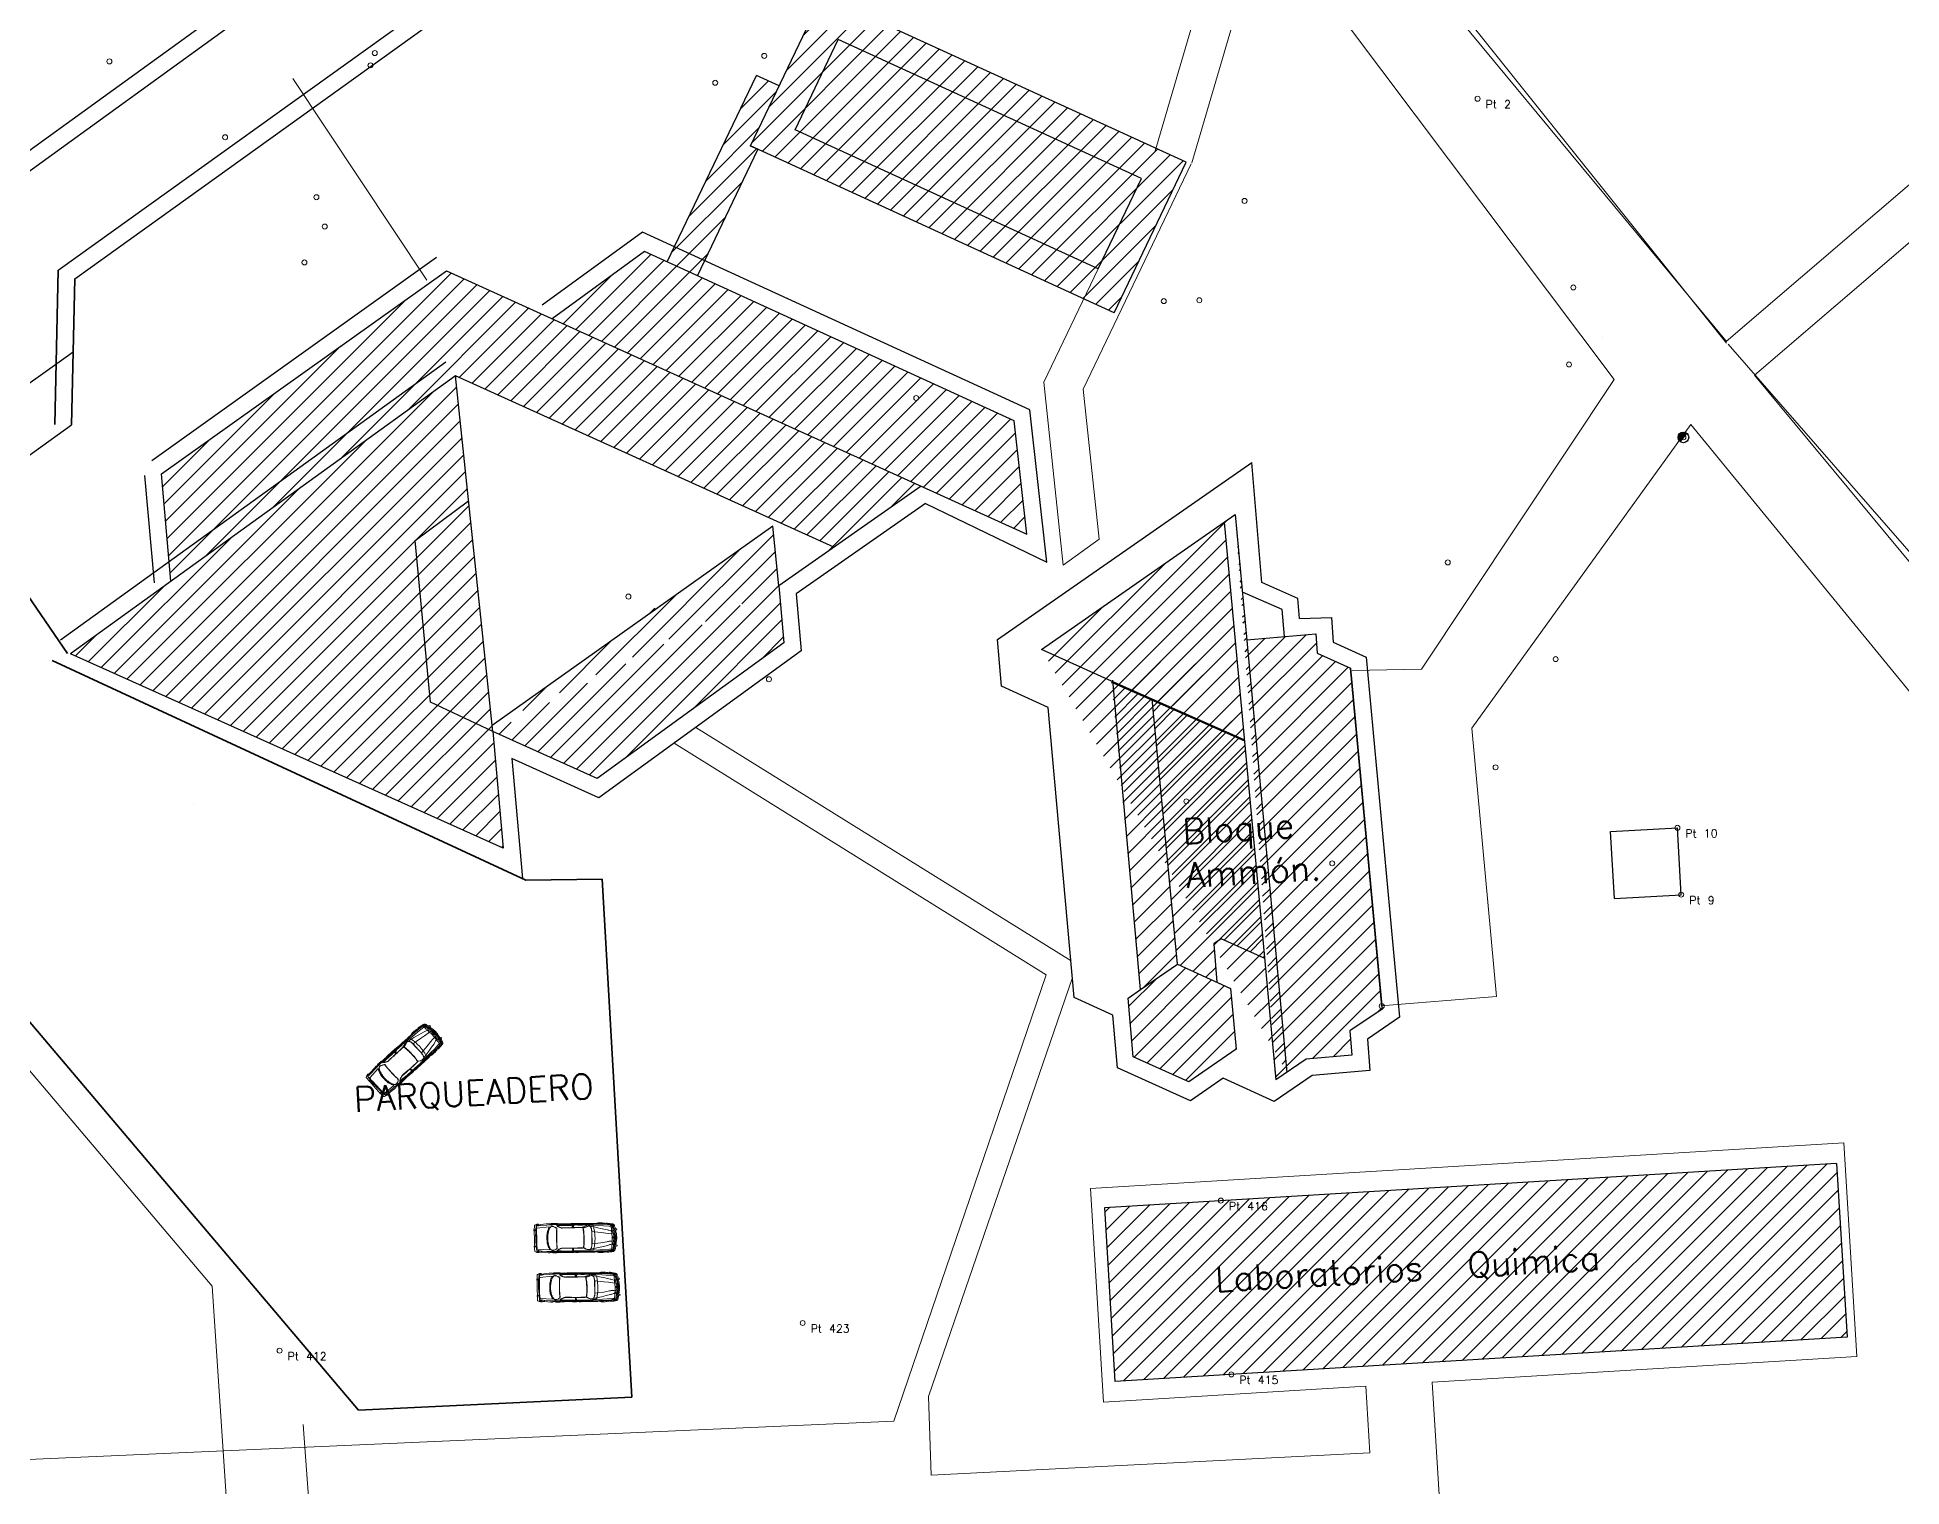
# Model space of a CAD drawing. Header units: metres. Extents: x -38 to 1057472, y -19 to 977469.
# Drawn here: x 1054646.3 to 1054758.1, y 942349.4 to 942436.3 of the extents above; entities that cross this region are included whole.
import ezdxf

# ---------------------------------------------------------------- set-up
doc = ezdxf.new("R2010")
doc.units = ezdxf.units.M
doc.header["$LTSCALE"] = 0.0005
doc.layers.get('0').update_dxf_attribs({"linetype": 'CONTINUOUS'})
for name, color, linetype, lineweight in [('ACHURADOS', 3, 'CONTINUOUS', 15), ('anden', 3, 'CONTINUOUS', 9), ('CARROS', 7, 'CONTINUOUS', 15), ('CAÑO', 5, 'CONTINUOUS', 25), ('cerca', 4, 'CERCA', 20), ('CERRAM', 1, 'CONTINUOUS', 25), ('CERRAMIENTO', 20, 'CONTINUOUS', 35), ('MURO', 7, 'CONTINUOUS', 30), ('puntos barcelona', 3, 'CONTINUOUS', 13), ('textos', 7, 'CONTINUOUS', 15), ('via', 236, 'CONTINUOUS', 20)]:
    doc.layers.add(name, color=color, linetype=linetype, lineweight=lineweight)
doc.styles.add('1.2mm1250', font='txt.shx', dxfattribs={"height": 0.5})
doc.styles.get("Standard").update_dxf_attribs({"font": 'txt.shx', "height": 1.5})
doc.linetypes.add('CERCA', pattern='A,19.873597,-1.500118,["x",Standard,S=1.5,R=0,X=0,Y=-0.44232],-2.673653,19.873597', length=43.920965)
pattern_1 = [(45, (1054706.52016, 942373.77014), (-0.561266, 0.561266), [])]

# ---------------------------------------------------------------- blocks, each defined once
blk = doc.blocks.new('poste')
at = {"layer": 'MURO'}
for p, q in [((-0.32, -0.04), (-0.03, 0.32)), ((-0.32, 0.03), (-0.1, 0.3)), ((-0.3, -0.11), (0.04, 0.32)), ((-0.28, -0.16), (0.09, 0.31)), ((-0.25, -0.2), (0.14, 0.29)), ((-0.22, -0.23), (0.17, 0.27)), ((-0.19, -0.26), (0.21, 0.24))]:
    blk.add_line(p, q, dxfattribs=at)
blk.add_circle((0, 0), 0.32, dxfattribs=at)
blk = doc.blocks.new('carro3')
for q in [(0.23, 0.02), (0.18, -0.02), (0.23, -0.05)]:
    blk.add_line((0.21, -0.02), q)
for points in [[(0.1, 0.43), (0.04, 0.43), (-0.02, 0.45), (-0.03, 0.47), (-0.02, 0.49), (0.06, 0.5), (0.11, 0.5)], [(0.31, -0.78), (0.27, -0.73), (0.24, -0.62), (0.19, -0.44), (0.15, -0.27), (0.12, -0.1), (0.11, 0.07), (0.13, 0.25), (0.16, 0.43), (0.2, 0.61), (0.23, 0.73), (0.28, 0.76)], [(0.19, 0.45), (0.17, 0.44)], [(0.2, 0.49), (0.18, 0.49)], [(1.59, 0.74), (1.39, 0.73), (1.02, 0.72), (0.74, 0.71), (0.44, 0.68), (0.3, 0.66)], [(1.57, 0.67), (1.54, 0.63), (1.49, 0.5), (1.48, 0.3), (1.48, 0.1), (1.49, -0.15), (1.49, -0.39), (1.52, -0.56), (1.57, -0.66), (1.64, -0.71), (1.71, -0.71), (1.8, -0.69), (1.92, -0.64), (1.99, -0.62), (2.02, -0.58)], [(3.59, 0.77), (3.34, 0.77), (3.02, 0.79), (2.68, 0.78), (2.36, 0.78), (1.99, 0.78), (1.71, 0.78), (1.59, 0.75), (1.58, 0.67)], [(3.59, 0.76), (3.34, 0.76), (3.02, 0.78), (2.68, 0.77), (2.36, 0.77), (1.99, 0.77), (1.71, 0.77), (1.6, 0.75), (1.59, 0.69)], [(3.97, 0.84), (3.64, 0.84), (3.51, 0.85)], [(4.77, 0.67), (4.02, 0.7)], [(4.93, 0.48), (4.94, 0.13), (4.94, -0.43), (4.94, -0.44)], [(0.15, -0.54), (0.08, -0.54), (0.02, -0.53), (0, -0.5), (0.02, -0.47), (0.07, -0.45), (0.13, -0.45)], [(0.22, -0.47), (0.2, -0.47)], [(0.23, -0.52), (0.21, -0.51)], [(1.49, -0.39), (1.34, -0.37), (0.94, -0.32), (0.66, -0.29), (0.29, -0.24)], [(1.62, -0.76), (1.42, -0.76), (1.07, -0.74), (0.8, -0.72), (0.48, -0.71), (0.34, -0.69)], [(2.16, -0.63), (2.02, -0.66), (1.91, -0.7), (1.81, -0.75), (1.74, -0.78)], [(2.61, -0.62), (2.58, -0.69), (2.56, -0.75), (2.55, -0.77)], [(2.65, -0.62), (2.63, -0.69), (2.62, -0.77), (2.62, -0.8), (2.61, -0.84), (2.6, -0.87)], [(2.67, -0.77), (2.67, -0.69), (2.67, -0.63), (2.67, -0.62)], [(4.04, -0.86), (4.22, -0.85), (4.54, -0.81), (4.72, -0.78), (4.78, -0.75), (4.81, -0.68), (4.82, -0.53), (4.83, -0.36), (4.83, -0.3), (4.82, -0.27), (4.81, -0.26)], [(4.79, -0.6), (4.04, -0.67)], [(4.91, -0.5), (4.95, -0.51), (4.96, -0.5), (4.97, -0.46), (4.94, -0.44), (4.91, -0.44), (4.91, -0.51)]]:
    blk.add_lwpolyline(points)
for points in [[(0.07, -0.46, 0.021885), (0.06, -0.4, 0.047454), (0.04, -0.32), (0.02, -0.25), (0.02, -0.21), (0.02, -0.17), (0.01, -0.12), (0, -0.06), (0, 0), (0, 0.02), (0, 0.06), (0.01, 0.15), (0.03, 0.31), (0.05, 0.41), (0.05, 0.43)], [(0.06, 0.5, -0.003162), (0.06, 0.51), (0.06, 0.52), (0.06, 0.54), (0.07, 0.58), (0.08, 0.64), (0.09, 0.66), (0.1, 0.69), (0.1, 0.71), (0.11, 0.74), (0.12, 0.76), (0.13, 0.77), (0.15, 0.79), (0.16, 0.8), (0.18, 0.8), (0.2, 0.81), (0.25, 0.82), (0.29, 0.83), (0.33, 0.83), (0.34, 0.84), (0.34, 0.84), (0.34, 0.84), (0.35, 0.84), (0.37, 0.84), (0.42, 0.84), (0.47, 0.85, -0.00752), (0.54, 0.85), (0.57, 0.85), (0.58, 0.85), (0.59, 0.85), (0.59, 0.84), (0.6, 0.83), (0.61, 0.83), (0.62, 0.82), (0.63, 0.82), (0.63, 0.82), (0.62, 0.82), (0.62, 0.81)], [(0.33, -0.81, -0.103885), (0.28, -0.81, -0.137362), (0.25, -0.8, -0.046909), (0.22, -0.76), (0.21, -0.74, -0.023682), (0.19, -0.68, 0.018791), (0.18, -0.62, 0.005475), (0.16, -0.55), (0.14, -0.49), (0.1, -0.3), (0.07, -0.14), (0.06, -0.09), (0.06, -0.01), (0.06, 0.06), (0.06, 0.13), (0.07, 0.21, -0.008122), (0.08, 0.3, -0.006734), (0.1, 0.4), (0.11, 0.47), (0.15, 0.64, -0.010369), (0.18, 0.73), (0.19, 0.75), (0.19, 0.75, -0.024181), (0.23, 0.77), (0.25, 0.77, -0.044673), (0.29, 0.78)], [(0.31, -0.41, -0.079575), (0.27, -0.4), (0.26, -0.39), (0.24, -0.31), (0.18, -0.13, -0.017918), (0.16, -0.05), (0.16, -0.02), (0.16, 0, -0.005193), (0.19, 0.16, -0.005234), (0.21, 0.3), (0.22, 0.32), (0.22, 0.32), (0.24, 0.34), (0.25, 0.35), (0.28, 0.36)], [(0.25, 0.35, -0.037337), (0.23, 0.37), (0.21, 0.39, -0.022771), (0.19, 0.41), (0.19, 0.42), (0.19, 0.43, -0.008399), (0.2, 0.52, -0.005781), (0.22, 0.64), (0.23, 0.67), (0.24, 0.71, -0.03434), (0.27, 0.75), (0.28, 0.77, -0.021265), (0.31, 0.81), (0.33, 0.82, -0.03855), (0.37, 0.83)], [(3.62, 0.88), (3.47, 0.87), (3.3, 0.87), (3.11, 0.86), (2.89, 0.86, -0.022264), (2.76, 0.87, 0.033788), (2.63, 0.87), (2.58, 0.87), (2.54, 0.86, -0.029931), (2.42, 0.87, 0.017839), (2.3, 0.87), (1.95, 0.86), (1.72, 0.86), (1.31, 0.85, 0.00694), (1.17, 0.84), (1.17, 0.84), (1.17, 0.84), (1.17, 0.84), (0.96, 0.82), (0.69, 0.81), (0.64, 0.81, 0.005296), (0.54, 0.8), (0.49, 0.79, 0.012974), (0.4, 0.77, 0.047071), (0.35, 0.75), (0.33, 0.73), (0.31, 0.7, 0.059044), (0.3, 0.65), (0.29, 0.5), (0.28, 0.37), (0.27, 0.16, 0.006644), (0.27, 0.04, 0.008277), (0.27, -0.06, 0.052138), (0.29, -0.19, -0.029374), (0.3, -0.33, -0.010824), (0.31, -0.4, 0.00937), (0.31, -0.47, 0.018621), (0.32, -0.57, 0.014131), (0.34, -0.69, 0.039395), (0.36, -0.74), (0.37, -0.78), (0.4, -0.81), (0.43, -0.82, 0.02241), (0.51, -0.82, -0.012029), (0.59, -0.82), (0.84, -0.84, 0.004787), (1.01, -0.85, 0.005497), (1.16, -0.86), (1.3, -0.86, -0.005742), (1.44, -0.86, -0.006989), (1.6, -0.86, 0.010679), (1.77, -0.87, 0.010106), (1.95, -0.86, -0.010236), (2.14, -0.86), (2.4, -0.86), (2.74, -0.87), (3.17, -0.86, -0.00991), (3.31, -0.86), (3.45, -0.86), (3.48, -0.86), (3.53, -0.85), (3.55, -0.85), (3.57, -0.84), (3.6, -0.84, -0.00334), (3.92, -0.84), (4.01, -0.84)], [(1.57, 0.67, 0.006443), (1.43, 0.65, 0.014414), (1.37, 0.64), (1.09, 0.58), (0.8, 0.51), (0.55, 0.45, 0.019431), (0.46, 0.42, 0.01006), (0.28, 0.36)], [(1.48, 0.36), (1.32, 0.34), (0.95, 0.29), (0.6, 0.23, -0.007457), (0.5, 0.21, -0.003727), (0.28, 0.19)], [(4.72, 0.74, 0.016113), (4.68, 0.76), (4.67, 0.76, 0.005442), (4.59, 0.77, 0.004585), (4.48, 0.78), (4.19, 0.8), (4.04, 0.8), (3.88, 0.81), (3.54, 0.81), (3.15, 0.82), (2.76, 0.82), (2.26, 0.82), (1.86, 0.82), (1.62, 0.82), (1.22, 0.8), (0.7, 0.78, 0.012829), (0.5, 0.76, 0.022716), (0.39, 0.74), (0.38, 0.74, 0.013367), (0.35, 0.72)], [(1.19, 0.84, 0.021607), (1.12, 0.86, 0.048967), (1.08, 0.87, 0.007964), (0.98, 0.87, 0.011184), (0.9, 0.87, 0.013979), (0.83, 0.87, 0.009853), (0.72, 0.85, 0.061148), (0.69, 0.85, 0.027011), (0.62, 0.81)], [(1.43, -0.76, -0.011945), (1.4, -0.68, -0.03156), (1.39, -0.66, -0.010413), (1.35, -0.49, -0.01384), (1.33, -0.36, -0.014569), (1.31, -0.15, -0.021141), (1.3, -0.01, -0.016815), (1.31, 0.15, -0.013326), (1.32, 0.35, -0.009065), (1.34, 0.47, -0.006595), (1.37, 0.64, -0.023974), (1.37, 0.67, -0.006968), (1.39, 0.73)], [(1.99, 0.58, 0.088705), (1.85, 0.67, 0.091232), (1.69, 0.7, 0.01507), (1.63, 0.7), (1.62, 0.7, 0.119883), (1.58, 0.68, 0.079655), (1.54, 0.62, 0.030044), (1.52, 0.55, 0.042223), (1.5, 0.5, 0.014387), (1.49, 0.38, 0.023183), (1.49, 0.3), (1.49, 0.1), (1.5, -0.15), (1.5, -0.39, 0.039975), (1.51, -0.45, 0.022305), (1.53, -0.55, 0.04304), (1.55, -0.61, 0.044139), (1.58, -0.66, 0.074227), (1.62, -0.69), (1.65, -0.7), (1.68, -0.71), (1.71, -0.7), (1.76, -0.69), (1.8, -0.68, 0.018813), (1.86, -0.65, -0.01597), (1.92, -0.63), (1.95, -0.62), (1.98, -0.61), (1.99, -0.6), (2.01, -0.58)], [(3.59, 0.75, -0.018165), (3.5, 0.69, -0.024339), (3.43, 0.66, -0.005858), (3.32, 0.61), (3.31, 0.61), (3.27, 0.6, -0.008939), (3.16, 0.6), (2.89, 0.6), (2.6, 0.61), (2.33, 0.6), (2.1, 0.6, 0.016032), (2.04, 0.59), (2.02, 0.59), (2, 0.57, 0.037277), (1.98, 0.44, 0.00339), (1.97, 0.27, 0.009582), (1.97, 0.21, 0.004194), (1.97, 0.04, 0.007711), (1.97, -0.05, 0.008489), (1.98, -0.2), (1.99, -0.29), (2.02, -0.52, -0.005332), (2.02, -0.56), (2.03, -0.6), (2.04, -0.61, 0.025694), (2.15, -0.62, 0.004124), (2.35, -0.62, 0.00976), (2.43, -0.62, 0.012405), (2.58, -0.61, -0.021654), (2.72, -0.61, -0.015536), (2.85, -0.61, 0.014786), (2.99, -0.61, 0.005352), (3.09, -0.61, 0.003841), (3.23, -0.61), (3.27, -0.6), (3.31, -0.6), (3.33, -0.61, -0.018883), (3.41, -0.64, -0.007293), (3.47, -0.67, -0.006657), (3.53, -0.7, -0.030137), (3.6, -0.75), (3.6, -0.75), (3.59, -0.76, -0.02828), (3.52, -0.76, -0.003245), (3.38, -0.77), (3.32, -0.77), (3.1, -0.77), (2.9, -0.77), (2.73, -0.77), (2.61, -0.78), (2.52, -0.78), (2.44, -0.79), (2.33, -0.78, 0.019585), (2.23, -0.78, 0.006321), (2.1, -0.78, -0.00507), (1.98, -0.79), (1.75, -0.79, -0.01633), (1.7, -0.78, -0.016134), (1.65, -0.78), (1.61, -0.76), (1.6, -0.75), (1.61, -0.74), (1.64, -0.71)], [(3.59, 0.76, -0.018282), (3.49, 0.7, -0.024414), (3.42, 0.67, -0.005782), (3.32, 0.62), (3.31, 0.62), (3.27, 0.61, -0.008935), (3.16, 0.61), (2.89, 0.61), (2.6, 0.62), (2.33, 0.61), (2.1, 0.61, 0.016139), (2.03, 0.6), (2.01, 0.6), (1.99, 0.58, 0.03742), (1.97, 0.44, 0.003248), (1.96, 0.27, 0.009588), (1.96, 0.21, 0.004187), (1.96, 0.04, 0.00771), (1.96, -0.05, 0.008489), (1.97, -0.2), (1.98, -0.3), (2.01, -0.52, -0.005404), (2.01, -0.57), (2.02, -0.61), (2.03, -0.62, 0.025916), (2.14, -0.63, 0.003902), (2.35, -0.63, 0.009773), (2.43, -0.63, 0.01238), (2.58, -0.62, -0.021657), (2.72, -0.62, -0.015533), (2.85, -0.62, 0.014771), (2.99, -0.62, 0.00536), (3.09, -0.62, 0.003922), (3.23, -0.62), (3.27, -0.61), (3.31, -0.61), (3.33, -0.62, -0.018799), (3.41, -0.65, -0.007377), (3.47, -0.68, -0.008584), (3.52, -0.71, -0.028209), (3.57, -0.74), (3.57, -0.75), (3.57, -0.75), (3.52, -0.76, -0.004547), (3.4, -0.76), (3.32, -0.76), (3.1, -0.76), (2.9, -0.76), (2.73, -0.76), (2.61, -0.77), (2.52, -0.77), (2.43, -0.78), (2.33, -0.77, 0.019579), (2.23, -0.77, 0.006327), (2.1, -0.77, -0.005077), (1.98, -0.78), (1.75, -0.78, -0.016292), (1.7, -0.77), (1.65, -0.77), (1.63, -0.76), (1.62, -0.74), (1.62, -0.72), (1.65, -0.71)], [(2.01, -0.58, -0.007919), (1.98, -0.43, -0.019489), (1.97, -0.36), (1.95, -0.01, -0.009979), (1.95, 0.15, -0.011577), (1.95, 0.28, -0.007656), (1.96, 0.34, -0.003016), (1.97, 0.5, -0.018229), (1.98, 0.52, -0.00468), (1.99, 0.57)], [(2.62, 0.62, -0.003713), (2.61, 0.65, -0.004412), (2.6, 0.68, -0.004893), (2.58, 0.75), (2.57, 0.76), (2.58, 0.78), (2.59, 0.79), (2.59, 0.8), (2.58, 0.83), (2.57, 0.85, 0.030671), (2.56, 0.86)], [(2.65, 0.62, 0.019556), (2.65, 0.66), (2.65, 0.67, 0.024296), (2.64, 0.71), (2.64, 0.75), (2.64, 0.76, -0.015331), (2.64, 0.77)], [(3.98, 0.84, 0.030393), (3.87, 0.87, 0.049504), (3.8, 0.88, 0.013924), (3.68, 0.88, 0.021488), (3.6, 0.88, 0.044511), (3.57, 0.87, 0.022437), (3.5, 0.85)], [(3.58, -0.59, 0.008806), (3.6, -0.37, 0.018038), (3.6, -0.27), (3.6, 0.13), (3.59, 0.41, 0.01019), (3.58, 0.46, 0.004361), (3.57, 0.58)], [(3.58, -0.59, 0.011386), (3.65, -0.63, 0.012599), (3.72, -0.66, 0.007891), (3.8, -0.7, 0.01814), (3.84, -0.71, 0.17939), (3.91, -0.71, 0.120992), (3.99, -0.65, 0.048062), (4.04, -0.57, 0.05155), (4.07, -0.49, 0.012369), (4.11, -0.35, 0.019752), (4.13, -0.26, 0.009543), (4.14, -0.15, 0.015206), (4.15, -0.07, 0.022612), (4.15, 0.04, 0.025005), (4.14, 0.15, 0.01239), (4.13, 0.24, 0.011409), (4.11, 0.34, 0.009722), (4.1, 0.4, 0.006472), (4.07, 0.49, 0.034116), (4.05, 0.56, 0.02635), (4, 0.64, 0.0807), (3.96, 0.69, 0.083372), (3.9, 0.73, 0.072966), (3.86, 0.74, 0.048727), (3.8, 0.74, 0.089815), (3.69, 0.7, 0.083411), (3.59, 0.63), (3.58, 0.62, 0.001043), (3.58, 0.62)], [(3.59, -0.59, 0.010608), (3.66, -0.62, 0.012749), (3.72, -0.65, 0.007741), (3.81, -0.69, 0.018387), (3.84, -0.7, 0.179135), (3.9, -0.7, 0.120188), (3.98, -0.64, 0.048856), (4.03, -0.57, 0.051366), (4.06, -0.49, 0.012552), (4.1, -0.35, 0.019746), (4.12, -0.26, 0.009548), (4.13, -0.15, 0.015203), (4.14, -0.07, 0.022614), (4.14, 0.04, 0.024998), (4.14, 0.15, 0.012397), (4.12, 0.24, 0.011419), (4.1, 0.34, 0.009711), (4.09, 0.4, 0.006526), (4.06, 0.48, 0.034062), (4.04, 0.55, 0.026781), (3.99, 0.63, 0.080267), (3.95, 0.68, 0.084382), (3.9, 0.72, 0.071958), (3.86, 0.73, 0.047314), (3.81, 0.73, 0.091236), (3.69, 0.7, 0.084132), (3.59, 0.62), (3.58, 0.61, 0.013137)], [(3.59, -0.59, 0.008558), (3.61, -0.37, 0.018037), (3.61, -0.27), (3.61, 0.13), (3.6, 0.41, 0.010189), (3.59, 0.46, 0.004359), (3.58, 0.58)], [(4.81, -0.26, 0.007496), (4.82, -0.21), (4.82, -0.2), (4.82, -0.06), (4.82, -0.02), (4.82, -0.01), (4.81, 0), (4.81, 0.02), (4.81, 0.04), (4.82, 0.06), (4.82, 0.07), (4.82, 0.08, 0.004675), (4.81, 0.21, 0.009023), (4.8, 0.25), (4.8, 0.3), (4.81, 0.31), (4.82, 0.32), (4.82, 0.35), (4.81, 0.38), (4.81, 0.52), (4.8, 0.65, 0.027666), (4.78, 0.75), (4.77, 0.77), (4.77, 0.78), (4.75, 0.79, 0.039664), (4.7, 0.82), (4.65, 0.83, 0.016033), (4.58, 0.84, 0.011736), (4.48, 0.85), (4.3, 0.86), (4.12, 0.88), (4.07, 0.88), (4.03, 0.88), (4.01, 0.88), (4, 0.87), (3.99, 0.87), (3.98, 0.85)], [(4.04, -0.67, 0.012775), (4.08, -0.6, 0.027176), (4.09, -0.57, 0.008576), (4.14, -0.44, 0.018619), (4.15, -0.38, 0.025625), (4.18, -0.25, 0.022856), (4.19, -0.1, 0.013092), (4.19, 0.02, 0.012419), (4.18, 0.15, 0.015752), (4.17, 0.3), (4.16, 0.36), (4.09, 0.54, 0.009753), (4.06, 0.6, 0.005717), (4.02, 0.7)], [(4.65, 0.87, -0.057733), (4.7, 0.85, -0.071743), (4.74, 0.83, -0.036209), (4.79, 0.78), (4.8, 0.77), (4.83, 0.46), (4.85, 0.19, -0.019973), (4.86, 0, -0.013093), (4.86, -0.27, -0.006084), (4.86, -0.38, -0.003307), (4.84, -0.59, -0.010795), (4.83, -0.69), (4.83, -0.73), (4.82, -0.75, -0.035457), (4.78, -0.79, -0.090127), (4.74, -0.82, -0.07238), (4.68, -0.83)], [(4.66, 0.87, -0.052391), (4.75, 0.86, -0.056442), (4.83, 0.84, -0.021493), (4.91, 0.8), (4.91, 0.8), (4.92, 0.78), (4.92, 0.75, -0.006375), (4.93, 0.62), (4.93, 0.55)], [(4.77, 0.67, -0.004533), (4.79, 0.45, -0.009281), (4.8, 0.34), (4.8, -0.02), (4.81, -0.37, -0.026455), (4.81, -0.44, -0.010588), (4.79, -0.6)], [(0.72, -0.83, 0.129304), (0.65, -0.86), (0.63, -0.88), (0.62, -0.88), (0.62, -0.89), (0.59, -0.89), (0.57, -0.88), (0.46, -0.87), (0.41, -0.86), (0.36, -0.85), (0.31, -0.84, -0.030862), (0.26, -0.84, -0.064941), (0.21, -0.82), (0.18, -0.8), (0.16, -0.77, -0.044195), (0.14, -0.73, -0.006891), (0.11, -0.66), (0.1, -0.61), (0.08, -0.56), (0.08, -0.54)], [(0.4, -0.85, -0.057453), (0.34, -0.82, -0.12608), (0.32, -0.8, -0.013031), (0.3, -0.74, -0.013517), (0.28, -0.68, -0.005848), (0.25, -0.61, -0.005658), (0.23, -0.53, -0.044228), (0.22, -0.46), (0.23, -0.43), (0.24, -0.42), (0.26, -0.41), (0.28, -0.4), (0.29, -0.41), (0.3, -0.41), (0.31, -0.41)], [(1.61, -0.69, -0.013675), (1.35, -0.66, -0.024531), (1.21, -0.63), (0.88, -0.55), (0.56, -0.48, -0.013036), (0.48, -0.46, -0.00613), (0.31, -0.41)], [(4.74, -0.73, -0.002848), (4.61, -0.75, -0.008823), (4.57, -0.75), (4.19, -0.78), (3.86, -0.8), (3.48, -0.82, -0.030018), (3.27, -0.82, 0.013917), (3.07, -0.82), (2.65, -0.82), (2.2, -0.83), (1.74, -0.83), (1.33, -0.83), (0.92, -0.82), (0.55, -0.8, -0.042117), (0.51, -0.8, -0.013), (0.39, -0.77)], [(1.23, -0.86, -0.030465), (1.13, -0.89, -0.059335), (1.09, -0.9, -0.008694), (0.96, -0.9, -0.017561), (0.9, -0.9, -0.012606), (0.84, -0.89, -0.00995), (0.76, -0.88, -0.049895), (0.73, -0.87, -0.02238), (0.68, -0.85)], [(4.01, -0.84, -0.024092), (3.94, -0.86, -0.056727), (3.91, -0.87, -0.006252), (3.79, -0.88, -0.013122), (3.73, -0.88), (3.64, -0.88, -0.035538), (3.61, -0.88, -0.031669), (3.5, -0.85)], [(4.94, -0.51), (4.93, -0.7), (4.93, -0.73), (4.93, -0.76), (4.92, -0.78, -0.051456), (4.83, -0.82, -0.079755), (4.76, -0.83, -0.072806), (4.69, -0.83)]]:
    blk.add_lwpolyline(points, format="xyb")
blk.add_lwpolyline([(4.9, 0.55), (4.89, 0.48), (4.93, 0.48), (4.95, 0.5), (4.95, 0.54), (4.93, 0.55)], close=True)
blk.add_circle((0.21, -0.02), 0.0365)
for centre, radius, start, end in [((1.7, 0.31), 0.382, 54.7738, 109.1619), ((1.81, 0.39), 0.257, 46.2243, 64.4806), ((3.61, 0.59), 0.0445, 142.5023, 189.0808), ((3.61, 0.59), 0.0354, 140.8962, 189.1804), ((4.05, -0.82), 0.0426, 200.1254, 265.2705)]:
    blk.add_arc(centre, radius, start, end)

msp = doc.modelspace()

# ---------------------------------------------------------------- hatches: boundary and pattern name
at = {"layer": 'ACHURADOS'}
h = msp.add_hatch(dxfattribs=at)
h.set_pattern_fill('ANSI31', color=256, scale=0.25, style=0)
h.set_pattern_definition([(45, (1054689.0561, 942419.7854), (-0.561266, 0.561266), [])])
h.paths.add_polyline_path([(1054710.877, 942419.785), (1054715.19, 942428.809), (1054693.369, 942438.808), (1054689.056, 942429.785)])
h = msp.add_hatch(dxfattribs=at)
h.set_pattern_fill('ANSI31', color=256, scale=0.25, style=0)
h.set_pattern_definition([(45, (1054684.06426, 942422.0037), (-0.561266, 0.561266), [])])
h.paths.add_polyline_path([(1054690.778, 942433.395), (1054689.418, 942434.019), (1054684.064, 942422.833), (1054685.881, 942422.004), (1054689.505, 942429.575), (1054689.051, 942429.782)])
h = msp.add_hatch(dxfattribs=at)
h.set_pattern_fill('ANSI31', color=256, scale=0.25, style=0)
h.set_pattern_definition([(45, (1054670.8206, 942406.5128), (-0.561266, 0.561266), [])])
edge = h.paths.add_edge_path()
edge.add_line((1054705.633, 942406.513), (1054704.883, 942413.292))
edge.add_line((1054704.883, 942413.292), (1054682.7, 942423.457))
edge.add_line((1054682.7, 942423.457), (1054677.164, 942419.422))
edge.add_line((1054670.821, 942422.298), (1054705.633, 942406.513))
h = msp.add_hatch(dxfattribs=at)
h.set_pattern_fill('ANSI31', color=256, scale=0.25, style=0)
h.set_pattern_definition([(45, (1054648.27494, 942387.674), (-0.561266, 0.561266), [])])
h.paths.add_polyline_path([(1054671.374, 942416.005), (1054648.275, 942399.327), (1054674.232, 942387.674), (1054673.61, 942394.672)])
h = msp.add_hatch(dxfattribs=at)
h.set_pattern_fill('ANSI31', color=256, scale=0.25, style=0)
h.set_pattern_definition([(45, (1054673.57234, 942391.8461), (-0.561266, 0.561266), [])])
edge = h.paths.add_edge_path()
edge.add_line((1054690.406, 942406.983), (1054673.572, 942395.033))
edge.add_line((1054690.765, 942403.411), (1054691.057, 942399.978))
edge.add_line((1054691.057, 942399.978), (1054679.858, 942391.846))
edge.add_line((1054690.765, 942403.411), (1054690.406, 942406.983))
edge.add_line((1054679.858, 942391.846), (1054673.61, 942394.672))
h = msp.add_hatch(dxfattribs=at)
h.set_pattern_fill('ANSI31', color=256, scale=0.25, style=0)
h.set_pattern_definition([(45, (1054710.28276, 942355.68755), (-0.561266, 0.561266), [])])
h.paths.add_polyline_path([(1054754.203, 942368.763), (1054710.283, 942366.108), (1054710.913, 942355.688), (1054754.833, 942358.343)])
at = {"layer": 'CERRAM'}
h = msp.add_hatch(dxfattribs=at)
h.set_pattern_fill('ANSI31', color=256, scale=0.25, style=0)
h.set_pattern_definition(pattern_1)
edge = h.paths.add_edge_path()
edge.add_line((1054717.468, 942407.219), (1054720.572, 942373.77))
edge.add_line((1054718.129, 942407.679), (1054721.233, 942374.223))
edge.add_line((1054706.52, 942399.585), (1054718.129, 942407.679))
h = msp.add_hatch(dxfattribs=at)
h.set_pattern_fill('ANSI31', color=256, scale=0.25, style=0)
h.set_pattern_definition(pattern_1)
edge = h.paths.add_edge_path()
edge.add_line((1054717.468, 942407.219), (1054720.572, 942373.77))
edge.add_line((1054718.679, 942394.172), (1054710.705, 942397.696))
edge.add_line((1054706.52, 942399.585), (1054718.129, 942407.679))
edge.add_line((1054710.705, 942397.696), (1054706.52, 942399.585))
h = msp.add_hatch(dxfattribs=at)
h.set_pattern_fill('ANSI31', color=256, scale=0.25, style=0)
h.set_pattern_definition([(45, (1054718.1286, 942373.77014), (-0.561266, 0.561266), [])])
edge = h.paths.add_edge_path()
edge.add_line((1054718.826, 942400.163), (1054722.961, 942400.52))
edge.add_line((1054722.961, 942400.52), (1054723.04, 942399.36))
edge.add_line((1054723.04, 942399.36), (1054725.04, 942398.46))
edge.add_line((1054725.04, 942398.46), (1054726.936, 942378.022))
edge.add_line((1054725.131, 942375.245), (1054722.391, 942375.015))
edge.add_line((1054725.015, 942376.721), (1054725.131, 942375.245))
edge.add_line((1054726.936, 942378.022), (1054725.015, 942376.721))
edge.add_line((1054722.391, 942375.015), (1054720.572, 942373.77))
edge.add_line((1054718.129, 942407.679), (1054721.233, 942374.223))
h = msp.add_hatch(dxfattribs=at)
h.set_pattern_fill('ANSI31', color=256, scale=0.25, style=0)
h.set_pattern_definition([(45, (1054711.7043, 942373.6516), (-0.561266, 0.561266), [])])
edge = h.paths.add_edge_path()
edge.add_line((1054712.455, 942379.191), (1054714.674, 942380.712))
edge.add_line((1054714.674, 942380.712), (1054717.852, 942379.249))
edge.add_line((1054717.852, 942379.249), (1054718.191, 942375.617))
edge.add_line((1054718.191, 942375.617), (1054715.344, 942373.652))
edge.add_line((1054715.344, 942373.652), (1054712.017, 942375.164))
edge.add_line((1054712.017, 942375.164), (1054711.704, 942378.666))

# ---------------------------------------------------------------- linework, layer by layer
at = {"color": 1}
for p, q in [((1054670.821, 942422.298), (1054705.633, 942406.513)), ((1054699.558, 942408.347), (1054706.826, 942404.824))]:
    msp.add_line(p, q, dxfattribs=at)
at = {"layer": 'ACHURADOS'}
for p, q in [((1054689.418, 942434.019), (1054684.064, 942422.833)), ((1054690.778, 942433.395), (1054689.418, 942434.019)), ((1054689.051, 942429.782), (1054690.778, 942433.395)), ((1054685.881, 942422.004), (1054689.505, 942429.575)), ((1054689.505, 942429.575), (1054689.051, 942429.782)), ((1054684.064, 942422.833), (1054685.881, 942422.004)), ((1054654.17, 942405.223), (1054671.113, 942422.166)), ((1054654.262, 942404.192), (1054671.886, 942421.815)), ((1054656.351, 942405.159), (1054672.658, 942421.465)), ((1054660.39, 942408.074), (1054673.43, 942421.115)), ((1054664.428, 942410.99), (1054674.203, 942420.765)), ((1054654.078, 942406.253), (1054668.39, 942420.565)), ((1054668.466, 942413.906), (1054674.975, 942420.415)), ((1054671.59, 942415.907), (1054675.747, 942420.064)), ((1054672.362, 942415.557), (1054676.519, 942419.714)), ((1054673.135, 942415.207), (1054677.292, 942419.364)), ((1054673.907, 942414.857), (1054678.064, 942419.014)), ((1054674.68, 942414.507), (1054678.836, 942418.664)), ((1054653.986, 942407.284), (1054664.477, 942417.775)), ((1054675.452, 942414.157), (1054679.609, 942418.313)), ((1054676.224, 942413.806), (1054680.381, 942417.963)), ((1054676.997, 942413.456), (1054681.153, 942417.613)), ((1054677.769, 942413.106), (1054681.926, 942417.263)), ((1054678.542, 942412.756), (1054682.698, 942416.913)), ((1054679.314, 942412.406), (1054683.47, 942416.562)), ((1054680.086, 942412.056), (1054684.243, 942416.212)), ((1054671.381, 942415.935), (1054671.427, 942415.981)), ((1054680.859, 942411.706), (1054685.015, 942415.862)), ((1054681.631, 942411.355), (1054685.787, 942415.512)), ((1054682.404, 942411.005), (1054686.56, 942415.162)), ((1054653.894, 942408.314), (1054660.565, 942414.985)), ((1054683.176, 942410.655), (1054687.332, 942414.811)), ((1054683.948, 942410.305), (1054688.104, 942414.461)), ((1054684.721, 942409.955), (1054688.877, 942414.111)), ((1054685.493, 942409.605), (1054689.649, 942413.761)), ((1054686.265, 942409.255), (1054690.421, 942413.41)), ((1054687.038, 942408.905), (1054691.194, 942413.06)), ((1054653.802, 942409.345), (1054656.652, 942412.194)), ((1054687.81, 942408.554), (1054691.966, 942412.71)), ((1054688.583, 942408.204), (1054692.738, 942412.36)), ((1054689.355, 942407.854), (1054693.511, 942412.01)), ((1054690.127, 942407.504), (1054694.283, 942411.659)), ((1054690.9, 942407.154), (1054695.055, 942411.309)), ((1054691.672, 942406.804), (1054695.828, 942410.959)), ((1054692.445, 942406.454), (1054696.6, 942410.609)), ((1054693.217, 942406.103), (1054697.372, 942410.259)), ((1054693.708, 942405.471), (1054698.145, 942409.908)), ((1054697.452, 942408.093), (1054698.917, 942409.558)), ((1054682.965, 942401.7), (1054683.329, 942402.064)), ((1054673.617, 942394.597), (1054673.666, 942394.646))]:
    msp.add_line(p, q, dxfattribs=at)
at = {"layer": 'anden'}
for p, q in [((1054669.643, 942421.735), (1054661.616, 942433.842)), ((1054715.483, 942428.706), (1054709.004, 942415.206)), ((1054709.915, 942422.419), (1054706.648, 942415.611)), ((1054706.648, 942415.611), (1054707.818, 942404.648)), ((1054709.004, 942415.206), (1054709.965, 942406.207)), ((1054706.831, 942413.295), (1054706.834, 942413.295)), ((1054707.818, 942404.648), (1054709.965, 942406.207)), ((1054656.772, 942361.399), (1054626.582, 942397.014)), ((1054685.787, 942394.915), (1054708.284, 942380.912)), ((1054684.477, 942393.964), (1054706.789, 942380.076)), ((1054697.656, 942353.312), (1054706.789, 942380.076)), ((1054699.744, 942354.775), (1054708.374, 942379.91)), ((1054754.629, 942369.991), (1054709.462, 942367.26)), ((1054754.629, 942369.991), (1054755.404, 942357.175)), ((1054709.462, 942367.26), (1054710.237, 942354.444)), ((1054657.867, 942345.127), (1054656.772, 942361.399)), ((1054755.404, 942357.175), (1054729.951, 942355.636)), ((1054699.744, 942354.775), (1054699.894, 942350.073)), ((1054725.958, 942355.395), (1054710.237, 942354.444)), ((1054725.958, 942355.395), (1054726.2, 942351.396)), ((1054729.951, 942355.636), (1054730.436, 942347.604)), ((1054639.151, 942350.72), (1054697.656, 942353.312)), ((1054662.226, 942353.098), (1054662.591, 942348.197)), ((1054699.894, 942350.073), (1054726.2, 942351.396))]:
    msp.add_line(p, q, dxfattribs=at)
at = {"layer": 'anden', "flags": 128}
for points in [[(1054713.319, 942429.416), (1054717.439, 942443.47), (1054738.648, 942459.866), (1054734.67, 942464.896), (1054740.138, 942478.896), (1054753.458, 942487.633), (1054764.131, 942494.607), (1054776.912, 942503.914), (1054793.852, 942514.571), (1054806.686, 942522.381), (1054822.404, 942531.215), (1054851.425, 942547.515), (1054866.159, 942557.605), (1054881.548, 942568.119), (1054898.235, 942579.566), (1054917.911, 942592.896), (1054932.85, 942603.056), (1054948.365, 942613.596), (1054961.349, 942624.576), (1054976.154, 942637.15), (1054976.154, 942637.15), (1054983.837, 942636.246), (1055011.234, 942656.669)], [(1054715.526, 942428.769), (1054719.443, 942442.13)]]:
    msp.add_lwpolyline(points, dxfattribs=at)
at = {"layer": 'CAÑO'}
for points, knots in [([(1055160.56, 942439.111), (1055148.36, 942439.29), (1055136.147, 942439.475), (1055117.458, 942439.357), (1055110.986, 942439.242), (1055100.094, 942438.858), (1055095.675, 942438.644), (1055086.85, 942438.137), (1055082.443, 942437.846), (1055069.232, 942436.938), (1055060.441, 942436.285), (1055036.186, 942434.916), (1055020.673, 942434.548), (1054997.816, 942434.006), (1054990.489, 942433.832), (1054978.18, 942433.448), (1054973.201, 942433.268), (1054963.035, 942432.815), (1054957.852, 942432.531), (1054947.501, 942431.921), (1054942.332, 942431.597), (1054926.834, 942430.683), (1054916.516, 942430.15), (1054901.186, 942429.924), (1054896.179, 942429.939), (1054881.316, 942430.349), (1054871.447, 942431.09), (1054857.464, 942432.961), (1054853.265, 942433.631), (1054843.416, 942435.482), (1054837.791, 942436.76), (1054829.495, 942439.015), (1054826.767, 942439.82), (1054821.344, 942441.545), (1054818.646, 942442.464), (1054810.567, 942445.322), (1054805.199, 942447.367), (1054796.966, 942450.423), (1054794.139, 942451.458), (1054788.957, 942453.278), (1054786.608, 942454.074), (1054781.877, 942455.595), (1054779.504, 942456.321), (1054772.408, 942458.483), (1054767.711, 942459.906), (1054758.635, 942463.173), (1054754.258, 942465.017), (1054748.904, 942467.984), (1054747.675, 942468.723), (1054745.247, 942470.286), (1054744.051, 942471.108), (1054740.502, 942473.673), (1054738.188, 942475.516), (1054733.817, 942479.159), (1054731.757, 942480.947), (1054729.686, 942482.744)], [146.0442814, 146.0442814, 146.0442814, 146.0442814, 182.6289222, 182.6289222, 202.0003553, 202.0003553, 215.2292825, 215.2292825, 228.4582096, 228.4582096, 254.916064, 254.916064, 301.5222301, 301.5222301, 323.4933157, 323.4933157, 338.4197223, 338.4197223, 353.9642305, 353.9642305, 369.5087387, 369.5087387, 400.5977552, 400.5977552, 415.6726327, 415.6726327, 445.3087669, 445.3087669, 458.1126913, 458.1126913, 475.5515267, 475.5515267, 484.1987152, 484.1987152, 492.8459037, 492.8459037, 510.1402806, 510.1402806, 519.1126941, 519.1126941, 526.442924, 526.442924, 533.7731539, 533.7731539, 548.4336137, 548.4336137, 563.0940735, 563.0940735, 567.5848243, 567.5848243, 572.0755751, 572.0755751, 581.0570767, 581.0570767, 589.1879452, 589.1879452, 589.1879452, 589.1879452]), ([(1055160.53, 942437.112), (1055140.696, 942437.402), (1055104.142, 942437.967), (1055039.105, 942432.092), (1054969.488, 942432.384), (1054894.27, 942425.387), (1054832.334, 942433.432), (1054786.438, 942453.294), (1054750.871, 942461.712), (1054734.686, 942475.757), (1054728.375, 942481.233)], [146.0442814, 146.0442814, 146.0442814, 146.0442814, 205.5195641, 255.6781019, 341.7348831, 414.0897834, 482.2627107, 525.6279267, 564.4073647, 589.1879452, 589.1879452, 589.1879452, 589.1879452])]:
    msp.add_open_spline(points, degree=3, knots=knots, dxfattribs=at)
at = {"layer": 'cerca'}
for p, q in [((1054707.941, 942467.576), (1054747.599, 942417.962)), ((1054768.985, 942393.499), (1054747.692, 942417.902))]:
    msp.add_line(p, q, dxfattribs=at)
at = {"layer": 'CERRAM'}
for p, q in [((1054647.542, 942422.333), (1054700.299, 942460.203)), ((1054648.531, 942421.812), (1054700.882, 942459.391)), ((1054568.488, 942373.552), (1054677.769, 942452.648)), ((1054569.147, 942372.799), (1054678.356, 942451.838)), ((1054631.52, 942405.389), (1054648.432, 942417.432)), ((1054632.316, 942401.556), (1054648.333, 942413.053)), ((1054710.712, 942397.628), (1054718.697, 942394.105)), ((1054710.716, 942397.586), (1054710.743, 942397.614)), ((1054710.813, 942396.561), (1054711.522, 942397.27)), ((1054710.91, 942395.535), (1054712.301, 942396.927)), ((1054711.007, 942394.51), (1054713.08, 942396.583)), ((1054713.224, 942395.867), (1054713.72, 942396.363)), ((1054713.322, 942394.843), (1054714.499, 942396.019)), ((1054711.104, 942393.484), (1054713.247, 942395.627)), ((1054713.42, 942393.818), (1054715.277, 942395.675)), ((1054713.518, 942392.794), (1054716.056, 942395.331)), ((1054713.616, 942391.769), (1054716.834, 942394.987)), ((1054711.201, 942392.459), (1054713.345, 942394.603)), ((1054713.714, 942390.745), (1054717.613, 942394.643)), ((1054713.812, 942389.72), (1054718.391, 942394.299)), ((1054711.298, 942391.433), (1054713.443, 942393.578)), ((1054713.91, 942388.695), (1054718.739, 942393.524)), ((1054711.395, 942390.407), (1054713.541, 942392.554)), ((1054711.492, 942389.382), (1054713.639, 942391.529)), ((1054714.008, 942387.671), (1054718.834, 942392.497)), ((1054711.589, 942388.356), (1054713.737, 942390.505)), ((1054714.106, 942386.646), (1054718.93, 942391.47)), ((1054714.204, 942385.622), (1054719.025, 942390.443)), ((1054711.686, 942387.331), (1054713.835, 942389.48)), ((1054714.302, 942384.597), (1054719.12, 942389.416)), ((1054711.783, 942386.305), (1054713.933, 942388.456)), ((1054714.4, 942383.573), (1054719.216, 942388.388)), ((1054711.879, 942385.28), (1054714.031, 942387.431)), ((1054714.498, 942382.548), (1054719.311, 942387.361)), ((1054711.976, 942384.254), (1054714.129, 942386.407)), ((1054714.596, 942381.524), (1054719.406, 942386.334)), ((1054712.073, 942383.229), (1054714.227, 942385.382)), ((1054714.834, 942380.639), (1054719.502, 942385.307)), ((1054712.17, 942382.203), (1054714.325, 942384.358)), ((1054717.478, 942382.16), (1054719.597, 942384.279)), ((1054712.267, 942381.177), (1054714.423, 942383.333)), ((1054718.25, 942381.81), (1054719.692, 942383.252)), ((1054712.364, 942380.152), (1054714.521, 942382.309)), ((1054715.602, 942380.285), (1054716.883, 942381.566)), ((1054719.023, 942381.46), (1054719.788, 942382.225)), ((1054712.681, 942379.346), (1054714.619, 942381.284)), ((1054716.371, 942379.931), (1054716.962, 942380.521)), ((1054719.795, 942381.11), (1054719.883, 942381.198))]:
    msp.add_line(p, q, dxfattribs=at)
at = {"layer": 'CERRAMIENTO'}
for p, q in [((1054647.542, 942422.333), (1054647.333, 942413.076)), ((1054648.531, 942421.812), (1054648.333, 942413.053)), ((1054641.884, 942408.424), (1054648.093, 942399.346)), ((1054622.906, 942404.31), (1054665.548, 942353.972)), ((1054647.177, 942398.921), (1054675.594, 942385.758)), ((1054680.176, 942385.817), (1054675.594, 942385.758)), ((1054680.176, 942385.817), (1054681.942, 942354.735)), ((1054681.942, 942354.735), (1054665.548, 942353.972))]:
    msp.add_line(p, q, dxfattribs=at)
at = {"layer": 'MURO', "color": 1}
for p, q in [((1054689.056, 942429.785), (1054693.369, 942438.808)), ((1054715.19, 942428.809), (1054693.369, 942438.808)), ((1054691.737, 942430.756), (1054694.325, 942436.17)), ((1054712.509, 942427.837), (1054694.325, 942436.17)), ((1054684.063, 942422.833), (1054689.418, 942434.019)), ((1054690.781, 942433.394), (1054689.418, 942434.019)), ((1054692.6, 942432.561), (1054692.6, 942432.561)), ((1054709.921, 942422.423), (1054691.737, 942430.756)), ((1054685.881, 942422), (1054689.507, 942429.579)), ((1054710.877, 942419.785), (1054689.056, 942429.785)), ((1054710.877, 942419.785), (1054715.19, 942428.809)), ((1054709.921, 942422.423), (1054712.509, 942427.837)), ((1054682.585, 942424.61), (1054676.575, 942420.23)), ((1054705.815, 942413.965), (1054682.585, 942424.61)), ((1054653.153, 942410.928), (1054670.24, 942423.113)), ((1054682.7, 942423.457), (1054677.164, 942419.422)), ((1054704.883, 942413.292), (1054682.7, 942423.457)), ((1054653.734, 942410.113), (1054670.821, 942422.298)), ((1054670.788, 942416.816), (1054647.69, 942400.138)), ((1054671.374, 942416.005), (1054648.275, 942399.327)), ((1054673.61, 942394.672), (1054671.374, 942416.005)), ((1054694.063, 942405.72), (1054671.374, 942416.005)), ((1054706.826, 942404.824), (1054705.815, 942413.965)), ((1054705.633, 942406.513), (1054704.883, 942413.292)), ((1054703.88, 942400.183), (1054719.119, 942410.808)), ((1054719.731, 942403.606), (1054719.119, 942410.808)), ((1054653.311, 942403.594), (1054652.737, 942410.024)), ((1054654.308, 942403.683), (1054653.734, 942410.113)), ((1054699.298, 942409.386), (1054690.765, 942403.411)), ((1054699.558, 942408.347), (1054691.81, 942402.922)), ((1054706.52, 942399.585), (1054718.129, 942407.679)), ((1054717.468, 942407.219), (1054720.572, 942373.77)), ((1054718.129, 942407.679), (1054721.233, 942374.223)), ((1054690.406, 942406.983), (1054673.572, 942395.033)), ((1054690.765, 942403.411), (1054690.406, 942406.983)), ((1054690.765, 942403.411), (1054691.057, 942399.978)), ((1054691.81, 942402.922), (1054692.102, 942399.5)), ((1054720.942, 942401.976), (1054718.56, 942403.03)), ((1054721.889, 942402.651), (1054719.731, 942403.606)), ((1054721.08, 942400.357), (1054720.942, 942401.976)), ((1054721.992, 942401.441), (1054721.889, 942402.651)), ((1054718.826, 942400.163), (1054722.961, 942400.52)), ((1054721.992, 942401.441), (1054723.897, 942401.496)), ((1054722.961, 942400.52), (1054723.04, 942399.36)), ((1054723.897, 942401.496), (1054723.997, 942400.026)), ((1054691.057, 942399.978), (1054679.858, 942391.846)), ((1054692.102, 942399.5), (1054679.975, 942390.696)), ((1054704.118, 942397.378), (1054703.88, 942400.183)), ((1054710.705, 942397.696), (1054706.52, 942399.585)), ((1054723.04, 942399.36), (1054725.04, 942398.46)), ((1054723.997, 942400.026), (1054725.982, 942399.133)), ((1054723.997, 942400.026), (1054723.997, 942400.026)), ((1054674.232, 942387.674), (1054648.275, 942399.327)), ((1054725.04, 942398.46), (1054726.936, 942378.022)), ((1054725.982, 942399.133), (1054727.987, 942377.526)), ((1054706.918, 942396.114), (1054704.118, 942397.378)), ((1054718.679, 942394.172), (1054710.705, 942397.696)), ((1054712.455, 942379.191), (1054710.787, 942397.75)), ((1054708.483, 942378.706), (1054706.918, 942396.114)), ((1054714.674, 942380.712), (1054713.153, 942396.614)), ((1054679.858, 942391.846), (1054673.61, 942394.672)), ((1054673.61, 942394.672), (1054674.232, 942387.674)), ((1054679.975, 942390.696), (1054674.758, 942393.055)), ((1054674.758, 942393.055), (1054675.398, 942385.849)), ((1054717.299, 942382.241), (1054716.856, 942381.929)), ((1054716.856, 942381.929), (1054717.028, 942379.628)), ((1054719.87, 942381.076), (1054717.299, 942382.241)), ((1054717.028, 942379.628), (1054717.852, 942379.249)), ((1054717.852, 942379.249), (1054718.191, 942375.617)), ((1054710.791, 942377.656), (1054708.483, 942378.706)), ((1054711.704, 942378.666), (1054712.455, 942379.191)), ((1054712.017, 942375.164), (1054711.704, 942378.666)), ((1054711.073, 942374.495), (1054710.791, 942377.656)), ((1054726.936, 942378.022), (1054725.015, 942376.721)), ((1054727.987, 942377.526), (1054726.058, 942376.219)), ((1054725.015, 942376.721), (1054725.131, 942375.245)), ((1054726.058, 942376.219), (1054726.206, 942374.332)), ((1054715.344, 942373.652), (1054712.017, 942375.164)), ((1054718.191, 942375.617), (1054715.344, 942373.652)), ((1054722.391, 942375.015), (1054720.572, 942373.77)), ((1054725.131, 942375.245), (1054722.391, 942375.015)), ((1054715.446, 942372.507), (1054711.073, 942374.495)), ((1054717.417, 942373.868), (1054715.446, 942372.507)), ((1054720.462, 942372.483), (1054717.417, 942373.868)), ((1054722.738, 942374.04), (1054720.462, 942372.483)), ((1054726.206, 942374.332), (1054722.738, 942374.04))]:
    msp.add_line(p, q, dxfattribs=at)
at = {"layer": 'MURO'}
for p, q in [((1054726.92, 942378.2), (1054725.04, 942398.46)), ((1054740.64, 942388.66), (1054744.65, 942388.89)), ((1054740.87, 942384.65), (1054740.64, 942388.66)), ((1054744.88, 942384.88), (1054744.65, 942388.89)), ((1054740.87, 942384.65), (1054744.88, 942384.88)), ((1054754.203, 942368.763), (1054710.283, 942366.108)), ((1054754.203, 942368.763), (1054754.833, 942358.343)), ((1054710.283, 942366.108), (1054710.913, 942355.688)), ((1054754.833, 942358.343), (1054710.913, 942355.688))]:
    msp.add_line(p, q, dxfattribs=at)
at = {"layer": 'MURO', "color": 1}
for points in [[(1054673.61, 942394.672), (1054669.866, 942396.437), (1054668.961, 942406.119), (1054672.159, 942408.512)], [(1054712.455, 942379.191), (1054714.674, 942380.712), (1054717.852, 942379.249)]]:
    msp.add_lwpolyline(points, dxfattribs=at)
at = {"layer": 'puntos barcelona', "linetype": 'Continuous'}
for p, q in [((1054666.53, 942435.36), (1054666.53, 942435.36)), ((1054666.53, 942435.36), (1054666.53, 942435.36)), ((1054689.89, 942435.19), (1054689.89, 942435.19)), ((1054650.612, 942434.858), (1054650.612, 942434.858)), ((1054650.612, 942434.858), (1054650.612, 942434.858)), ((1054666.27, 942434.623), (1054666.27, 942434.623)), ((1054666.27, 942434.623), (1054666.27, 942434.623)), ((1054686.946, 942433.576), (1054686.946, 942433.576)), ((1054732.67, 942432.62), (1054732.67, 942432.62)), ((1054732.67, 942432.62), (1054732.67, 942432.62)), ((1054657.555, 942430.308), (1054657.555, 942430.308)), ((1054657.555, 942430.308), (1054657.555, 942430.308)), ((1054663.027, 942426.714), (1054663.027, 942426.714)), ((1054663.027, 942426.714), (1054663.027, 942426.714)), ((1054718.69, 942426.49), (1054718.69, 942426.49)), ((1054718.69, 942426.49), (1054718.69, 942426.49)), ((1054663.528, 942424.955), (1054663.528, 942424.955)), ((1054663.528, 942424.955), (1054663.528, 942424.955)), ((1054667.991, 942423.944), (1054667.991, 942423.944)), ((1054667.991, 942423.944), (1054667.991, 942423.944)), ((1054662.312, 942422.801), (1054662.312, 942422.801)), ((1054662.312, 942422.801), (1054662.312, 942422.801)), ((1054738.41, 942421.3), (1054738.41, 942421.3)), ((1054738.41, 942421.3), (1054738.41, 942421.3)), ((1054713.85, 942420.48), (1054713.85, 942420.48)), ((1054713.85, 942420.48), (1054713.85, 942420.48)), ((1054715.98, 942420.53), (1054715.98, 942420.53)), ((1054715.98, 942420.53), (1054715.98, 942420.53)), ((1054738.15, 942416.68), (1054738.15, 942416.68)), ((1054738.15, 942416.68), (1054738.15, 942416.68)), ((1054699, 942414.67), (1054699, 942414.67)), ((1054699, 942414.67), (1054699, 942414.67)), ((1054661.484, 942413.665), (1054661.484, 942413.665)), ((1054661.484, 942413.665), (1054661.484, 942413.665)), ((1054745.01, 942412.31), (1054745.01, 942412.31)), ((1054745.01, 942412.31), (1054745.01, 942412.31)), ((1054730.88, 942404.81), (1054730.88, 942404.81)), ((1054681.74, 942402.76), (1054681.74, 942402.76)), ((1054681.74, 942402.76), (1054681.74, 942402.76)), ((1054718.64, 942402.97), (1054718.64, 942402.97)), ((1054718.64, 942402.97), (1054718.64, 942402.97)), ((1054707.13, 942399.82), (1054707.13, 942399.82)), ((1054707.13, 942399.82), (1054707.13, 942399.82)), ((1054725.04, 942398.46), (1054725.04, 942398.46)), ((1054725.04, 942398.46), (1054725.04, 942398.46)), ((1054690.17, 942397.8), (1054690.17, 942397.8)), ((1054690.17, 942397.8), (1054690.17, 942397.8)), ((1054733.75, 942392.52), (1054733.75, 942392.52)), ((1054715.2, 942390.48), (1054715.2, 942390.48)), ((1054715.2, 942390.48), (1054715.2, 942390.48)), ((1054655.68, 942390.36), (1054655.68, 942390.36)), ((1054655.68, 942390.36), (1054655.68, 942390.36)), ((1054744.65, 942388.89), (1054744.65, 942388.89)), ((1054744.65, 942388.89), (1054744.65, 942388.89)), ((1054744.88, 942384.88), (1054744.88, 942384.88)), ((1054744.88, 942384.88), (1054744.88, 942384.88)), ((1054726.92, 942378.2), (1054726.92, 942378.2)), ((1054726.92, 942378.2), (1054726.92, 942378.2)), ((1054717.27, 942366.53), (1054717.27, 942366.53)), ((1054717.27, 942366.53), (1054717.27, 942366.53)), ((1054692.19, 942359.19), (1054692.19, 942359.19)), ((1054692.19, 942359.19), (1054692.19, 942359.19)), ((1054660.82, 942357.53), (1054660.82, 942357.53)), ((1054660.82, 942357.53), (1054660.82, 942357.53)), ((1054717.9, 942356.11), (1054717.9, 942356.11)), ((1054717.9, 942356.11), (1054717.9, 942356.11))]:
    msp.add_line(p, q, dxfattribs=at)
for centre in [(1054666.53, 942435.36), (1054689.89, 942435.19), (1054650.612, 942434.858), (1054666.27, 942434.623), (1054686.946, 942433.576), (1054732.67, 942432.62), (1054657.555, 942430.308), (1054663.027, 942426.714), (1054718.69, 942426.49), (1054663.528, 942424.955), (1054662.312, 942422.801), (1054713.85, 942420.48), (1054715.98, 942420.53), (1054738.41, 942421.3), (1054738.15, 942416.68), (1054699, 942414.67), (1054745.01, 942412.31), (1054730.88, 942404.81), (1054681.74, 942402.76), (1054737.35, 942399.01), (1054690.17, 942397.8), (1054733.75, 942392.52), (1054715.2, 942390.48), (1054744.65, 942388.89), (1054723.95, 942386.76), (1054744.88, 942384.88), (1054726.92, 942378.2), (1054717.27, 942366.53), (1054692.19, 942359.19), (1054660.82, 942357.53), (1054717.9, 942356.11)]:
    msp.add_circle(centre, 0.15, dxfattribs=at)
at = {"layer": 'via'}
for p, q in [((1054745.451, 942413.075), (1054762.736, 942391.976)), ((1054732.32, 942394.859), (1054733.802, 942378.779))]:
    msp.add_line(p, q, dxfattribs=at)
at = {"layer": 'via', "flags": 128}
for points in [[(1054729.307, 942398.416), (1054740.868, 942415.782), (1054708.995, 942458.176)], [(1054826.938, 942450.114), (1054805.267, 942454.203), (1054788.108, 942452.806), (1054747.581, 942418.051)], [(1054826.657, 942447.14), (1054805.184, 942451.191), (1054788.713, 942449.85), (1054749.284, 942416.037)], [(1054723.622, 942446.995), (1054747.6, 942418.067)], [(1054740.183, 942418.32), (1054740.183, 942418.32)], [(1054749.284, 942416.037), (1054766.82, 942394.881), (1054769.129, 942389.649), (1054771.322, 942361.424)], [(1054732.32, 942394.859), (1054745.451, 942413.075)], [(1054725.15, 942398.331), (1054729.307, 942398.416)], [(1054733.802, 942378.779), (1054726.872, 942378.214)]]:
    msp.add_lwpolyline(points, dxfattribs=at)

# ---------------------------------------------------------------- block references
at = {"layer": 'CARROS'}
for p, rotation in [((1054670.193, 942376.646), 221.8584578304143), ((1054681.04, 942364.3), 180.2397300407009), ((1054681.211, 942361.344), 180.2397300407009)]:
    msp.add_blockref('carro3', p, dxfattribs=dict(at, rotation=rotation))
at = {"layer": 'MURO'}
msp.add_blockref('poste', (1054745.01, 942412.31), dxfattribs=at)

# ---------------------------------------------------------------- texts
at = {"layer": 'puntos barcelona', "color": 3}
for s, p in [('Pt 2', (1054733.15, 942432.044)), ('Pt 10', (1054745.13, 942388.314)), ('Pt 9', (1054745.36, 942384.304)), ('Pt 416', (1054717.75, 942365.954)), ('Pt 423', (1054692.67, 942358.614)), ('Pt 412', (1054661.3, 942356.954)), ('Pt 415', (1054718.38, 942355.534))]:
    msp.add_text(s, height=0.48, dxfattribs=at).set_placement(p)
at = {"layer": 'textos', "style": '1.2mm1250'}
for s, p in [('Bloque', (1054715.022, 942387.921)), ('Ammón.', (1054715.224, 942385.297)), ('PARQUEADERO', (1054665.322, 942371.84)), ('Laboratorios  Quimica', (1054716.977, 942361.054))]:
    msp.add_text(s, height=1.5, rotation=3.26252, dxfattribs=at).set_placement(p)

doc.saveas('drawing.dxf')
